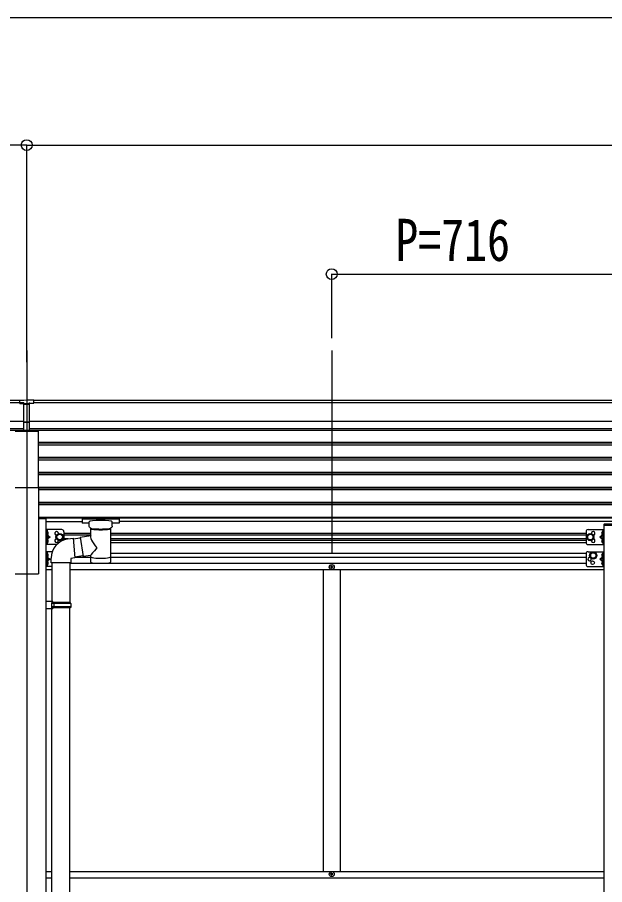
# Model space of a CAD drawing. Units: millimetres, scale not verified. Extents: x -12615 to 12615, y -8910 to 8910.
# Drawn here: x -571 to 808, y -3025 to -988 of the extents above; entities that cross this region are included whole.
import ezdxf
from ezdxf.enums import TextEntityAlignment as Align

# ---------------------------------------------------------------- set-up
doc = ezdxf.new("R2010")
doc.units = ezdxf.units.MM
doc.header["$LTSCALE"] = 40
for name, color, linetype in [('0-3_YKK_12', 2, 'Continuous'), ('0-4_YKK_13', 4, 'Continuous'), ('0-5_YKK_A1', 4, 'Continuous'), ('0-6_YKK_D', 6, 'Continuous')]:
    doc.layers.add(name, color=color, linetype=linetype)
doc.styles.add('ＭＳ ゴシック', font='')
doc.styles.get('ＭＳ ゴシック').set_extended_font_data('MS Gothic')

msp = doc.modelspace()

# ---------------------------------------------------------------- linework, layer by layer
at = {"layer": '0-3_YKK_12'}
for p, q in [((-548.56, -1770.1), (-548.56, -4944.5)), ((167.44, -1770.1), (167.44, -2247.62))]:
    msp.add_line(p, q, dxfattribs=at)
at = {"layer": '0-4_YKK_13'}
for p, q in [((-565.06, -1894.52), (-565.06, -1886.68)), ((-542.06, -1958.15), (-542.06, -1892.87)), ((-565.06, -1894.52), (-555.06, -1894.52)), ((-548.56, -1895.34), (-555.06, -1894.94)), ((-555.06, -1896.52), (-542.06, -1896.52)), ((-542.06, -1895), (-548.56, -1895.31)), ((-555.06, -1938.04), (-548.56, -1938.2)), ((-548.56, -1938.2), (-542.06, -1938.04)), ((-576.06, -1960.13), (-521.06, -1960.13)), ((-555.06, -1957.08), (-548.56, -1957.48)), ((-548.56, -1957.48), (-542.06, -1957.08)), ((-521.06, -2091.93), (-521.06, -1960.13)), ((-576.06, -2091.93), (-521.06, -2091.93)), ((-418.56, -2164.79), (-418.56, -2175.55)), ((-333.56, -2164.12), (-416.56, -2164.12)), ((-333.56, -2166.3), (-416.56, -2166.3)), ((-402.06, -2176.21), (-416.56, -2176.21)), ((-402.06, -2183.02), (-402.06, -2172.74)), ((-348.06, -2183.02), (-348.06, -2172.74)), ((-333.56, -2176.21), (-348.06, -2176.21)), ((-331.56, -2164.79), (-331.56, -2175.55)), ((-331.56, -2164.98), (-331.56, -2166.52)), ((855.44, -2178.5), (807.44, -2178.5)), ((-503.36, -2190.98), (-503.36, -2225.98)), ((-466.36, -2190.98), (-503.36, -2190.98)), ((-500.86, -2190.98), (-500.86, -2225.98)), ((-500.36, -2195.48), (-499.56, -2195.63)), ((-461.36, -2195.98), (-461.36, -2215.42)), ((-397.96, -2205.09), (-397.96, -2187.51)), ((-352.16, -2187.52), (-352.14, -2267.81)), ((764.44, -2195.98), (764.44, -2220.98)), ((769.44, -2190.98), (806.44, -2190.98)), ((803.44, -2195.48), (802.64, -2195.63)), ((803.94, -2190.98), (803.94, -2225.98)), ((805.94, -2180), (805.94, -2181.5)), ((856.94, -2181.5), (805.94, -2181.5)), ((806.44, -2190.98), (806.44, -2225.98)), ((-500.36, -2203.48), (-500.86, -2203.4)), ((-500.86, -2208.48), (-493.86, -2208.48)), ((-500.36, -2203.48), (-499.56, -2203.34)), ((-500.36, -2213.48), (-499.56, -2213.63)), ((-451.92, -2213.03), (-439.41, -2211.47)), ((-422.89, -2210.88), (-439.24, -2213.41)), ((-423.18, -2209), (-397.96, -2205.09)), ((-423.18, -2209), (-416.16, -2254.26)), ((803.94, -2208.48), (796.94, -2208.48)), ((803.44, -2203.48), (802.64, -2203.34)), ((803.44, -2213.48), (802.64, -2213.63)), ((803.44, -2203.48), (803.94, -2203.4)), ((-477.85, -2225.98), (-503.36, -2225.98)), ((-500.36, -2221.48), (-500.86, -2221.4)), ((-500.36, -2221.48), (-499.56, -2221.34)), ((769.44, -2225.98), (806.44, -2225.98)), ((803.44, -2221.48), (802.64, -2221.34)), ((803.44, -2221.48), (803.94, -2221.4)), ((-503.36, -2242.86), (-503.36, -2277.86)), ((-488.59, -2242.86), (-503.36, -2242.86)), ((-500.86, -2242.86), (-500.86, -2277.86)), ((-500.36, -2247.36), (-500.86, -2247.45)), ((-500.86, -2260.36), (-493.86, -2260.36)), ((-500.36, -2247.36), (-499.56, -2247.5)), ((-500.36, -2255.36), (-499.56, -2255.22)), ((-491.32, -2269.04), (-491.32, -2258.12)), ((-416.45, -2252.38), (-435.57, -2255.35)), ((-397.96, -2251.43), (-416.16, -2254.26)), ((-397.98, -2267.81), (-397.96, -2251.18)), ((764.44, -2247.86), (764.44, -2272.86)), ((769.44, -2242.86), (806.44, -2242.86)), ((803.94, -2260.36), (796.94, -2260.36)), ((803.44, -2247.36), (802.64, -2247.5)), ((803.44, -2255.36), (802.64, -2255.22)), ((803.44, -2247.36), (803.94, -2247.45)), ((803.94, -2242.86), (803.94, -2277.86)), ((806.44, -2242.86), (806.44, -2277.86)), ((-489.36, -2277.86), (-503.36, -2277.86)), ((-500.36, -2265.36), (-500.86, -2265.45)), ((-500.36, -2265.36), (-499.56, -2265.5)), ((-500.36, -2273.36), (-499.56, -2273.22)), ((-445.32, -2269.04), (-491.32, -2269.04)), ((-489.36, -2269.04), (-489.36, -2359.87)), ((-447.36, -2269.04), (-447.36, -2362.43)), ((165.94, -2279.36), (164.94, -2279.36)), ((168.94, -2278.36), (169.94, -2278.36)), ((769.44, -2277.86), (806.44, -2277.86)), ((803.44, -2265.36), (802.64, -2265.5)), ((803.44, -2273.36), (802.64, -2273.22)), ((803.44, -2265.36), (803.94, -2265.45)), ((-487.36, -2359.93), (-503.36, -2359.46)), ((-503.36, -2359.46), (-503.36, -2377.4)), ((-487.36, -2361.93), (-489.36, -2361.93)), ((-446.36, -2362.43), (-489.36, -2362.43)), ((-487.36, -2361.93), (-487.36, -2359.93)), ((-484.88, -2364.43), (-484.45, -2362.43)), ((-445.36, -2364.43), (-446.36, -2362.43)), ((-487.36, -2376.93), (-503.36, -2377.4)), ((-445.36, -2364.43), (-489.36, -2364.43)), ((-445.36, -2372.43), (-489.36, -2372.43)), ((-446.36, -2374.43), (-489.36, -2374.43)), ((-489.36, -3219.12), (-489.36, -2376.99)), ((-487.36, -2376.93), (-487.36, -2374.93)), ((-447.36, -3221.68), (-447.36, -2374.43)), ((-445.36, -2372.43), (-446.36, -2374.43)), ((-445.36, -2364.43), (-445.36, -2372.43)), ((165.94, -2999.48), (164.94, -2999.48)), ((168.94, -3000.48), (169.94, -3000.48))]:
    msp.add_line(p, q, dxfattribs=at)
for points in [[(-565.06, -1886.68), (-547.06, -1886.52), (-532.06, -1886.65)], [(-542.06, -1958.15), (-548.56, -1958.54), (-555.06, -1958.15), (-555.06, -1892.81)], [(-542.06, -1894.47), (-532.06, -1894.39), (-532.06, -1886.65)], [(-542.06, -1939.14), (-545.32, -1939.22), (-548.56, -1939.3), (-551.8, -1939.22), (-555.06, -1939.14)], [(-416.56, -2164.12), (-416.91, -2164.13), (-417.44, -2164.15), (-417.89, -2164.2), (-418.2, -2164.28), (-418.37, -2164.38), (-418.48, -2164.52), (-418.55, -2164.7), (-418.56, -2164.79)], [(-416.56, -2176.21), (-416.91, -2176.21), (-417.44, -2176.18), (-417.89, -2176.13), (-418.2, -2176.05), (-418.37, -2175.95), (-418.48, -2175.82), (-418.55, -2175.64), (-418.56, -2175.55)], [(-331.56, -2164.79), (-331.6, -2164.59), (-331.68, -2164.45), (-331.78, -2164.36), (-331.88, -2164.3), (-332, -2164.25), (-332.29, -2164.19), (-332.78, -2164.15), (-333.33, -2164.13), (-333.56, -2164.12)], [(-331.56, -2175.55), (-331.6, -2175.74), (-331.68, -2175.88), (-331.78, -2175.97), (-331.88, -2176.03), (-332, -2176.08), (-332.29, -2176.14), (-332.78, -2176.19), (-333.33, -2176.21), (-333.56, -2176.21)], [(-501.24, -2199.48), (-500.61, -2198.3), (-498.38, -2197.18)], [(-501.24, -2199.48), (-500.61, -2200.67), (-498.38, -2201.78)], [(-500.36, -2203.48), (-500.36, -2195.48), (-500.86, -2195.57), (-500.86, -2203.4)], [(-397.96, -2187.51), (-398.19, -2187.41), (-399.55, -2186.68), (-400.66, -2185.83), (-401.42, -2184.97), (-401.88, -2184.07), (-402.05, -2183.18)], [(-348.1, -2182.96), (-348.07, -2183.32), (-348.32, -2184.28), (-348.84, -2185.16), (-349.65, -2186), (-350.76, -2186.8), (-352.16, -2187.52)], [(804.32, -2199.48), (803.69, -2198.3), (801.46, -2197.18)], [(804.32, -2199.48), (803.69, -2200.67), (801.46, -2201.78)], [(803.44, -2203.48), (803.44, -2195.48), (803.94, -2195.57), (803.94, -2203.4)], [(-501.24, -2217.48), (-500.61, -2216.3), (-498.38, -2215.18)], [(-501.24, -2217.48), (-500.61, -2218.67), (-498.38, -2219.78)], [(-500.86, -2203.48), (-493.86, -2208.48), (-500.86, -2213.48)], [(-500.36, -2221.48), (-500.36, -2213.48), (-500.86, -2213.57), (-500.86, -2221.4)], [(-439.41, -2211.47), (-435.4, -2257.29), (-445.32, -2259.04), (-445.32, -2269.04)], [(803.94, -2203.48), (796.94, -2208.48), (803.94, -2213.48)], [(804.32, -2217.48), (803.69, -2216.3), (801.46, -2215.18)], [(804.32, -2217.48), (803.69, -2218.67), (801.46, -2219.78)], [(803.44, -2221.48), (803.44, -2213.48), (803.94, -2213.57), (803.94, -2221.4)], [(-501.24, -2251.36), (-500.61, -2250.18), (-498.38, -2249.06)], [(-501.24, -2251.36), (-500.61, -2252.55), (-498.38, -2253.66)], [(-500.36, -2247.36), (-500.36, -2255.36), (-500.86, -2255.28), (-500.86, -2247.45)], [(-500.86, -2255.36), (-493.86, -2260.36), (-500.86, -2265.36)], [(803.94, -2255.36), (796.94, -2260.36), (803.94, -2265.36)], [(804.32, -2251.36), (803.69, -2250.18), (801.46, -2249.06)], [(804.32, -2251.36), (803.69, -2252.55), (801.46, -2253.66)], [(803.44, -2247.36), (803.44, -2255.36), (803.94, -2255.28), (803.94, -2247.45)], [(-501.24, -2269.36), (-500.61, -2268.18), (-498.38, -2267.06)], [(-501.24, -2269.36), (-500.61, -2270.55), (-498.38, -2271.66)], [(-500.36, -2265.36), (-500.36, -2273.36), (-500.86, -2273.28), (-500.86, -2265.45)], [(164.94, -2279.36), (164.94, -2278.36), (165.94, -2278.36)], [(166.94, -2277.36), (166.94, -2276.36), (167.94, -2276.36), (167.94, -2277.36)], [(167.94, -2280.36), (167.94, -2281.36), (166.94, -2281.36), (166.94, -2280.36)], [(169.94, -2278.36), (169.94, -2279.36), (168.94, -2279.36)], [(804.32, -2269.36), (803.69, -2268.18), (801.46, -2267.06)], [(804.32, -2269.36), (803.69, -2270.55), (801.46, -2271.66)], [(803.44, -2265.36), (803.44, -2273.36), (803.94, -2273.28), (803.94, -2265.45)], [(-487.36, -2374.93), (-489.36, -2374.93), (-489.36, -2361.93)], [(-484.88, -2364.43), (-484.88, -2372.43), (-484.45, -2374.43)], [(164.94, -2999.48), (164.94, -3000.48), (165.94, -3000.48)], [(167.94, -2998.48), (167.94, -2997.48), (166.94, -2997.48), (166.94, -2998.48)], [(166.94, -3001.48), (166.94, -3002.48), (167.94, -3002.48), (167.94, -3001.48)], [(169.94, -3000.48), (169.94, -2999.48), (168.94, -2999.48)]]:
    msp.add_lwpolyline(points, dxfattribs=at)
for points in [[(-471.36, -2215.99), (-477.86, -2212.24), (-477.86, -2204.73), (-471.36, -2200.98), (-464.86, -2204.73), (-464.86, -2212.24)], [(774.44, -2215.99), (780.94, -2212.24), (780.94, -2204.73), (774.44, -2200.98), (767.94, -2204.73), (767.94, -2212.24)], [(781.44, -2259.37), (787.94, -2255.62), (787.94, -2248.11), (781.44, -2244.36), (774.94, -2248.11), (774.94, -2255.62)]]:
    msp.add_lwpolyline(points, close=True, dxfattribs=at)
for centre, radius in [((-471.36, -2208.48), 8.5), ((-471.36, -2208.48), 7.5), ((-471.36, -2208.48), 6.5), ((774.44, -2208.48), 8.5), ((774.44, -2208.48), 7.5), ((774.44, -2208.48), 6.5), ((781.44, -2251.86), 8.5), ((781.44, -2251.86), 7.5), ((781.44, -2251.86), 6.5), ((167.44, -2278.86), 5.9), ((779.94, -2268.86), 4.25), ((167.44, -2999.98), 5.9)]:
    msp.add_circle(centre, radius, dxfattribs=at)
for centre, radius, start, end in [((807.44, -2180), 1.5, 90, 180), ((-499.71, -2196.51), 0.9, 32.05588, 80), ((-504.46, -2199.48), 6.5, 327.94412, 32.05588), ((-478.36, -2199.98), 4.25, 353.70569, 265.23923), ((-466.36, -2195.98), 5, 0, 90), ((769.44, -2195.98), 5, 90, 180), ((781.44, -2199.98), 4.25, 274.76077, 186.29431), ((807.54, -2199.48), 6.5, 147.94412, 212.05588), ((802.79, -2196.51), 0.9, 100, 147.94412), ((-499.71, -2202.46), 0.9, 280, 327.94412), ((-499.71, -2214.51), 0.9, 32.05588, 80), ((-504.46, -2217.48), 6.5, 327.94412, 32.05588), ((-445.41, -2258.47), 45.91, 98.14944, 179.55845), ((-478.36, -2216.98), 4.25, 94.76077, 6.29431), ((781.44, -2216.98), 4.25, 173.70569, 85.23923), ((807.54, -2217.48), 6.5, 147.94412, 212.05588), ((802.79, -2202.46), 0.9, 212.05588, 260), ((802.79, -2214.51), 0.9, 100, 147.94412), ((-499.71, -2220.46), 0.9, 280, 327.94412), ((769.44, -2220.98), 5, 180, 270), ((802.79, -2220.46), 0.9, 212.05588, 260), ((-499.71, -2248.39), 0.9, 32.05588, 80), ((-499.71, -2254.34), 0.9, 280, 327.94412), ((-504.46, -2251.36), 6.5, 327.94412, 32.05588), ((769.44, -2247.86), 5, 90, 180), ((772.94, -2260.36), 4.25, 72.87654, 17.11996), ((807.54, -2251.36), 6.5, 147.94412, 212.05588), ((802.79, -2248.39), 0.9, 100, 147.94412), ((802.79, -2254.34), 0.9, 212.05588, 260), ((-499.71, -2266.39), 0.9, 32.05588, 80), ((-499.71, -2272.34), 0.9, 280, 327.94412), ((-504.46, -2269.36), 6.5, 327.94412, 32.05588), ((165.94, -2277.36), 1, 270, 0), ((165.94, -2280.36), 1, 0, 90), ((168.94, -2277.36), 1, 180, 270), ((168.94, -2280.36), 1, 90, 180), ((769.44, -2272.86), 5, 180, 270), ((807.54, -2269.36), 6.5, 147.94412, 212.05588), ((802.79, -2266.39), 0.9, 100, 147.94412), ((802.79, -2272.34), 0.9, 212.05588, 260), ((165.94, -2998.48), 1, 270, 0), ((165.94, -3001.48), 1, 0, 90), ((168.94, -2998.48), 1, 180, 270), ((168.94, -3001.48), 1, 90, 180)]:
    msp.add_arc(centre, radius, start, end, dxfattribs=at)
for centre, major_axis, ratio, start_param, end_param in [((-523.99, -1896.83), (24.57, -1.51), 0.121868, 3.1422238, 3.1491027), ((-416.56, -2166.52), (-2, 0), 0.109601, 4.712389, 6.2831853), ((-375.06, -2172.74), (-27, 0), 0.122176, 3.1415927, 6.2831853), ((-333.56, -2166.52), (-2, 0), 0.109601, 3.1415927, 4.712389), ((-386.06, -2183.02), (-16, 0), 0.361356, 0, 0.0194874), ((-375.05, -2187.97), (-22.92, 0.42), 0.07247, 0.0008089, 1.5716053), ((-375.05, -2189.6), (-22.92, 0.42), 0.07247, 0.0008089, 1.5716053), ((-375.07, -2187.97), (22.91, 0.42), 0.072511, 4.711586, 6.2823824), ((-375.07, -2189.6), (22.91, 0.42), 0.072511, 4.711586, 6.2823824), ((-375.06, -2231.63), (22.81, -26.62), 0.234429, 3.1563334, 4.5976381), ((-377.62, -2228.99), (-20.32, -22.25), 0.045535, 4.9756507, 6.2441899), ((-375.06, -2255.37), (-22.91, 0), 0.122865, 6.2831853, 9.424778), ((-375.06, -2267.81), (-22.92, 0), 0.101955, 6.2829723, 9.4248207)]:
    msp.add_ellipse(centre, major_axis=major_axis, ratio=ratio, start_param=start_param, end_param=end_param, dxfattribs=at)
at = {"layer": '0-5_YKK_A1'}
for p, q in [((-555.06, -1888.09), (-3396.06, -1888.09)), ((-555.06, -1893.3), (-3396.06, -1893.3)), ((2308.94, -1888.09), (-532.06, -1888.09)), ((2308.94, -1893.3), (-532.06, -1893.3)), ((-555.06, -1936.84), (-3406.06, -1936.84)), ((-555.06, -1954.69), (-3406.06, -1954.69)), ((2308.94, -1936.84), (-542.06, -1936.84)), ((2308.94, -1954.69), (-542.06, -1954.69)), ((-555.06, -1957.94), (-3406.06, -1957.94)), ((2308.94, -1957.94), (-542.06, -1957.94)), ((2183.94, -1986.79), (-521.06, -1986.79)), ((2183.94, -1988.28), (-521.06, -1988.28)), ((2183.94, -1992.6), (-521.06, -1992.6)), ((2183.94, -2021.88), (-521.06, -2021.88)), ((2183.94, -2023.37), (-521.06, -2023.37)), ((2183.94, -2027.69), (-521.06, -2027.69)), ((2183.94, -2056.93), (-521.06, -2056.93)), ((2183.94, -2058.42), (-521.06, -2058.42)), ((2183.94, -2062.74), (-521.06, -2062.74)), ((-521.06, -2091.93), (-521.06, -2294.5)), ((2183.94, -2091.98), (-521.06, -2091.98)), ((2183.94, -2093.48), (-521.06, -2093.48)), ((2183.94, -2097.79), (-521.06, -2097.79)), ((2183.94, -2127.06), (-521.06, -2127.06)), ((2183.94, -2128.56), (-521.06, -2128.56)), ((2183.94, -2132.88), (-521.06, -2132.88)), ((2183.94, -2162.91), (-521.06, -2162.91)), ((2183.94, -2164.31), (-521.06, -2164.31)), ((-503.36, -2165.5), (-521.06, -2165.5)), ((-503.36, -2165.5), (-503.36, -4794.5)), ((-503.36, -2172), (-418.56, -2172)), ((1994.44, -2172), (-331.56, -2172)), ((806.44, -2181.5), (806.44, -4544.5)), ((-397.96, -2200.48), (-461.36, -2200.48)), ((-397.96, -2203.98), (-461.36, -2203.98)), ((-451.58, -2212.98), (-461.36, -2212.98)), ((764.44, -2200.48), (-352.16, -2200.48)), ((764.44, -2203.98), (-352.16, -2203.98)), ((764.44, -2212.98), (-352.15, -2212.98)), ((764.44, -2216.48), (-352.15, -2216.48)), ((-352.15, -2221.48), (764.47, -2221.48)), ((-396.5, -2256.36), (-435.48, -2256.36)), ((764.44, -2256.36), (-353.62, -2256.36)), ((764.47, -2247.36), (-352.15, -2247.36)), ((-447.36, -2269.86), (764.44, -2269.86)), ((-576.06, -2294.5), (-521.06, -2294.5)), ((-576.06, -2294.5), (-521.06, -2294.5)), ((-489.36, -2285.36), (-503.36, -2285.36)), ((806.44, -2285.36), (-447.36, -2285.36)), ((147.44, -2285.36), (147.44, -2992.98)), ((187.44, -2285.36), (187.44, -2992.98)), ((-503.36, -2993.48), (-489.36, -2993.48)), ((-447.36, -2993.48), (806.44, -2993.48)), ((-503.36, -3008.98), (-489.36, -3008.98)), ((-447.36, -3008.98), (806.44, -3008.98))]:
    msp.add_line(p, q, dxfattribs=at)
at = {"layer": '0-6_YKK_D'}
for p, q in [((-6116.56, -988.09), (2155.44, -988.09)), ((-548.56, -1288.09), (-3412.56, -1288.09)), ((-548.56, -1797.66), (-548.56, -1287.09)), ((-548.56, -1797.66), (-548.56, -1287.09)), ((-548.56, -1288.09), (2315.44, -1288.09)), ((167.44, -1741.21), (167.44, -1590.11)), ((167.44, -1591.11), (883.44, -1591.11))]:
    msp.add_line(p, q, dxfattribs=at)
for centre in [(-548.56, -1288.09), (-548.56, -1288.09), (167.44, -1591.11)]:
    msp.add_circle(centre, 12.75, dxfattribs=at)

# ---------------------------------------------------------------- texts
at = {"layer": '0-6_YKK_D', "style": 'ＭＳ ゴシック', "width": 0.8}
msp.add_text('P=716', height=98.97, dxfattribs=at).set_placement((316.64, -1589.81), align=Align.BOTTOM_LEFT)

doc.saveas('drawing.dxf')
